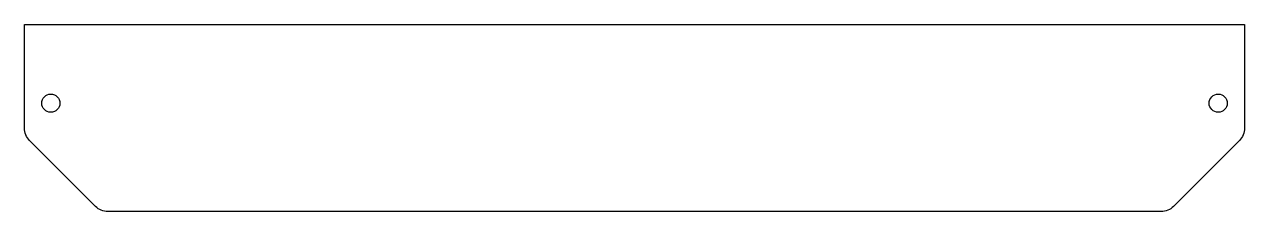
# Model space of a CAD drawing. Header units: millimetres. Extents: x -208 to 0, y 0 to 32.
import ezdxf

# ---------------------------------------------------------------- set-up
doc = ezdxf.new("R2010")
doc.units = ezdxf.units.MM
doc.layers.get('0').update_dxf_attribs({"linetype": 'CONTINUOUS'})

msp = doc.modelspace()

# ---------------------------------------------------------------- linework, layer by layer
msp.add_lwpolyline([(-207.72, 31.83), (0.28, 31.83), (0.28, 14.13, -0.198912), (-0.6, 12.01), (-11.84, 0.76, -0.198912), (-13.96, -0.12), (-193.48, -0.12, -0.198912), (-195.6, 0.76), (-206.84, 12.01, -0.198912), (-207.72, 14.13)], format="xyb", close=True)
for centre in [(-203.22, 18.38), (-4.22, 18.38)]:
    msp.add_circle(centre, 1.55)

doc.saveas('drawing.dxf')
